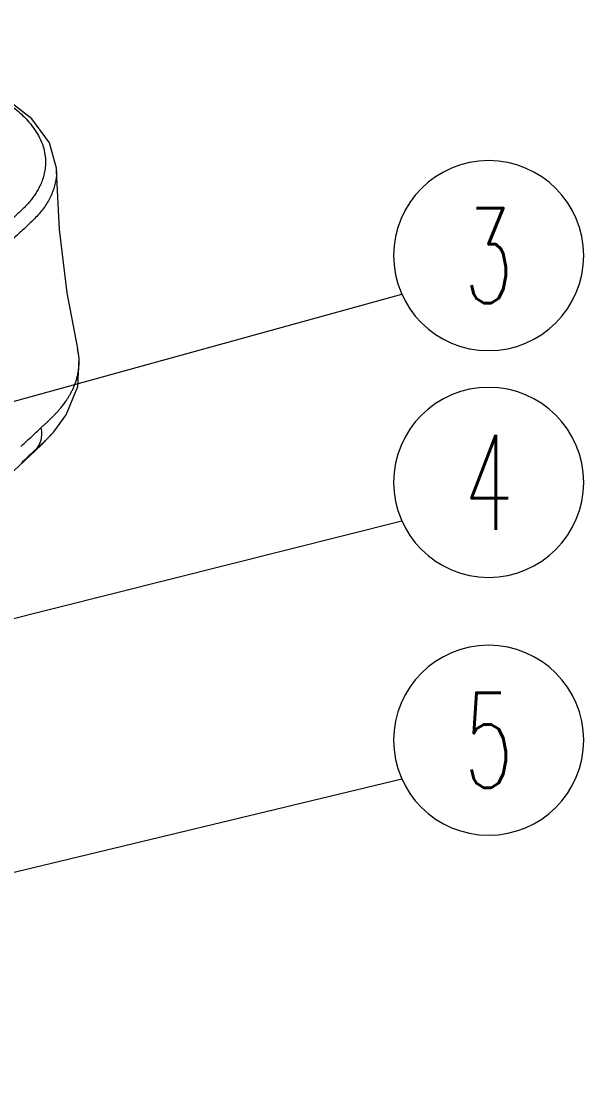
# Model space of a CAD drawing. Header units: millimetres. Extents: x 2741 to 3169, y 1046 to 1343.
# Drawn here: x 3013 to 3029.8, y 1070.88 to 1102.75 of the extents above; entities that cross this region are included whole.
import ezdxf
from ezdxf.enums import TextEntityAlignment as Align

# ---------------------------------------------------------------- set-up
doc = ezdxf.new("R2010")
doc.units = ezdxf.units.MM
doc.layers.add('dim', color=82, linetype='Continuous', lineweight=9)
doc.layers.add('from', color=7, linetype='Continuous', lineweight=13)
doc.styles.add('BOM', font='txt.shx', dxfattribs={"bigfont": 'gbcbig.shx'})
doc.dimstyles.new('ISO', dxfattribs={"dimscale": 0.6, "dimtxt": 2.5, "dimasz": 2.5, "dimexe": 1.25, "dimexo": 0.625, "dimtad": 0, "dimdsep": 46, "dimtxsty": 'Standard', "dimblk": 'OPEN', "dimcen": 0, "dimclrd": 4, "dimclre": 4, "dimadec": 0, "dimazin": 0, "dimtfac": 1, "dimtofl": 0, "dimtmove": 0, "dimatfit": 3, "dimfxl": 1, "dimarcsym": 0})

# ---------------------------------------------------------------- blocks, each defined once
blk = doc.blocks.new('yx_bom3')
at = {"layer": 'from'}
blk.add_circle((0, 0), 1, dxfattribs=at)
at = {"layer": 'from', "color": 4, "style": 'BOM', "width": 0.6}
blk.add_attdef('ITEM', text='', height=1, dxfattribs=at).set_placement((0, 0), align=Align.MIDDLE)
blk = doc.blocks.new('_Open')
at = {"color": 0, "linetype": 'ByBlock', "lineweight": -2}
for p, q in [((-1, 0.167), (0, 0)), ((-1, -0.167), (0, 0)), ((0, 0), (-1, 0))]:
    blk.add_line(p, q, dxfattribs=at)
blk = doc.blocks.new('*u57')
at = {"color": 7, "linetype": 'Continuous'}
for p, q in [((41.557, 66.541), (41.557, 66.538)), ((42.533, 58.36), (42.531, 58.369)), ((40.93, 53.994), (41.378, 54.471)), ((41.378, 54.471), (41.499, 54.611)), ((41.434, 54.535), (41.439, 54.541)), ((40.528, 53.608), (40.93, 53.994)), ((9.167, 24.379), (40.369, 53.46)), ((40.369, 53.46), (40.528, 53.608)), ((40.656, 53.767), (40.37, 53.461)), ((40.502, 53.624), (40.656, 53.767))]:
    blk.add_line(p, q, dxfattribs=at)
for points in [[(41.557, 66.538), (41.553, 66.659), (41.24, 67.817), (40.428, 68.925), (39.14, 69.917), (37.487, 70.719), (36.441, 71.033)], [(42.533, 58.36), (42.045, 60.922), (41.694, 63.836), (41.557, 66.541)], [(41.439, 54.541), (42.008, 55.321), (42.533, 56.623), (42.605, 57.937), (42.531, 58.369)]]:
    blk.add_lwpolyline(points, dxfattribs=at)
for centre, radius, start, end in [((39.789, 57.744), 2.812, 10.3552, 12.6535), ((39.853, 57.755), 2.747, 1.3482, 10.3763), ((37.532, 57.967), 5.197, 318.7488, 319.7686), ((278.588, -202.312), 349.554, 132.93071, 133.05626)]:
    blk.add_arc(centre, radius, start, end, dxfattribs=at)
for points, start_tangent, end_tangent in [([(43.816, 84.425), (43.779, 84.249), (43.719, 84.032), (43.649, 83.83), (43.572, 83.644), (43.491, 83.475), (43.408, 83.32), (43.324, 83.179), (43.242, 83.051), (43.162, 82.935), (43.083, 82.828), (43.006, 82.728), (42.929, 82.633), (42.849, 82.54), (42.767, 82.447), (42.681, 82.355), (42.593, 82.265), (42.504, 82.178), (42.416, 82.093), (42.327, 82.009), (42.238, 81.926), (42.149, 81.842), (42.057, 81.757), (41.958, 81.666), (41.85, 81.565), (41.729, 81.453), (41.596, 81.329), (41.454, 81.197), (41.304, 81.056), (41.145, 80.908), (40.976, 80.75), (40.793, 80.58), (40.593, 80.394), (40.375, 80.19), (40.134, 79.966), (39.87, 79.72), (39.581, 79.451), (39.269, 79.16), (38.931, 78.845), (38.564, 78.503), (38.167, 78.133), (37.738, 77.733), (37.276, 77.302), (36.779, 76.839), (36.242, 76.339), (35.66, 75.797), (35.029, 75.208), (34.344, 74.569), (33.601, 73.877), (32.795, 73.126), (31.923, 72.313), (30.978, 71.433), (29.954, 70.478), (28.846, 69.445), (27.645, 68.326), (26.354, 67.123)], (-0.174978, -0.984572), (-0.731534, -0.681805)), ([(36.846, 70.862), (36.945, 70.827), (37.153, 70.751), (37.36, 70.672), (37.571, 70.586), (37.795, 70.49), (38.036, 70.38), (38.296, 70.253), (38.572, 70.107), (38.862, 69.94), (39.154, 69.755), (39.443, 69.552), (39.731, 69.325), (40.016, 69.068), (40.293, 68.775), (40.552, 68.44), (40.78, 68.054), (40.943, 67.65), (41.029, 67.277), (41.055, 66.936), (41.034, 66.625), (40.979, 66.34), (40.896, 66.078), (40.794, 65.839), (40.681, 65.626), (40.561, 65.436), (40.437, 65.263), (40.314, 65.108), (40.193, 64.971), (40.067, 64.839), (39.919, 64.694), (39.742, 64.528), (39.54, 64.341), (39.314, 64.131), (39.063, 63.897), (38.789, 63.641), (38.491, 63.363), (38.166, 63.06), (37.812, 62.73), (37.428, 62.373), (37.014, 61.987), (36.571, 61.574), (36.098, 61.133), (35.589, 60.659), (35.04, 60.147), (34.714, 59.843)], (0.945049, -0.326928), (-0.731529, -0.68181)), ([(41.557, 66.538), (41.525, 66.102), (41.39, 65.598), (41.15, 65.101), (40.808, 64.618), (40.599, 64.383), (40.367, 64.152), (39.865, 63.685), (39.364, 63.217), (38.36, 62.282), (37.357, 61.347), (36.354, 60.412), (34.347, 58.541), (32.34, 56.671), (30.333, 54.801), (28.327, 52.931), (24.313, 49.19)], (0.015767, -0.999876), (-0.731534, -0.681805)), ([(40.86, 54.734), (40.919, 54.788), (40.977, 54.842), (41.036, 54.897), (41.095, 54.951), (41.152, 55.005), (41.208, 55.058), (41.262, 55.111), (41.316, 55.163), (41.37, 55.217), (41.425, 55.272), (41.479, 55.329), (41.533, 55.386), (41.587, 55.445), (41.639, 55.502), (41.69, 55.561), (41.743, 55.623), (41.8, 55.692), (41.86, 55.769), (41.926, 55.855), (41.996, 55.954), (42.068, 56.063), (42.142, 56.183), (42.215, 56.312), (42.286, 56.451), (42.353, 56.598), (42.416, 56.755), (42.474, 56.925), (42.524, 57.11), (42.565, 57.312), (42.592, 57.534), (42.601, 57.778), (42.6, 57.819)], (0.732814, 0.680429), (-0.023283, 0.999729)), ([(39.917, 53.855), (40.311, 54.222), (40.811, 54.688), (40.86, 54.734)], (0.731551, 0.681787), (0.734389, 0.678729)), ([(40.656, 53.767), (40.814, 54.046), (40.884, 54.376), (40.86, 54.734)], (0.629047, 0.777368), (-0.189323, 0.981915)), ([(41.112, 54.195), (41.167, 54.25), (41.22, 54.305), (41.273, 54.36), (41.324, 54.414), (41.374, 54.468), (41.422, 54.522), (41.434, 54.535)], (0.711767, 0.702415), (0.660249, 0.751047)), ([(40.656, 53.767), (40.714, 53.82), (40.772, 53.874), (40.83, 53.928), (40.888, 53.982), (40.946, 54.036), (41.002, 54.089), (41.057, 54.142), (41.112, 54.195)], (0.733215, 0.679997), (0.711767, 0.702415))]:
    blk.add_spline(points, degree=3, dxfattribs=dict(at, start_tangent=start_tangent, end_tangent=end_tangent))
at = {"layer": 'dim'}
ref = blk.add_blockref('yx_bom3', (61.423, 62.637), dxfattribs=dict(at, xscale=-4.367999999999938, yscale=4.367999999999938, zscale=4.368))
ref.add_attrib('ITEM', '3', dxfattribs={"layer": 'from', "color": 4, "height": 4.368, "style": 'BOM', "width": 0.6}).set_placement((61.423, 62.637), align=Align.MIDDLE)
ref = blk.add_blockref('yx_bom3', (61.423, 52.212), dxfattribs=dict(at, xscale=-4.367999999999938, yscale=4.367999999999938, zscale=4.368))
ref.add_attrib('ITEM', '4', dxfattribs={"layer": 'from', "color": 4, "height": 4.368, "style": 'BOM', "width": 0.6}).set_placement((61.423, 52.212), align=Align.MIDDLE)
ref = blk.add_blockref('yx_bom3', (61.423, 40.354), dxfattribs=dict(at, xscale=-4.367999999999938, yscale=4.367999999999938, zscale=4.368))
ref.add_attrib('ITEM', '5', dxfattribs={"layer": 'from', "color": 4, "height": 4.368, "style": 'BOM', "width": 0.6}).set_placement((61.423, 40.354), align=Align.MIDDLE)
for points in [[(34.246, 54.461), (57.431, 60.864)], [(30.846, 43.754), (57.431, 50.439)], [(31.461, 32.326), (57.431, 38.581)]]:
    blk.add_leader(points, dimstyle='ISO', override={"dimscale": 1, "dimasz": 1.95, "dimexo": 0.125, "dimadec": 2, "dimazin": 2, "dimldrblk": 'Small'}, dxfattribs=at)

msp = doc.modelspace()

# ---------------------------------------------------------------- block references
at = {"layer": 'from', "xscale": 0.65, "yscale": 0.65, "zscale": 0.65}
msp.add_blockref('*u57', (2987.036, 1055.036), dxfattribs=at)

doc.saveas('drawing.dxf')
